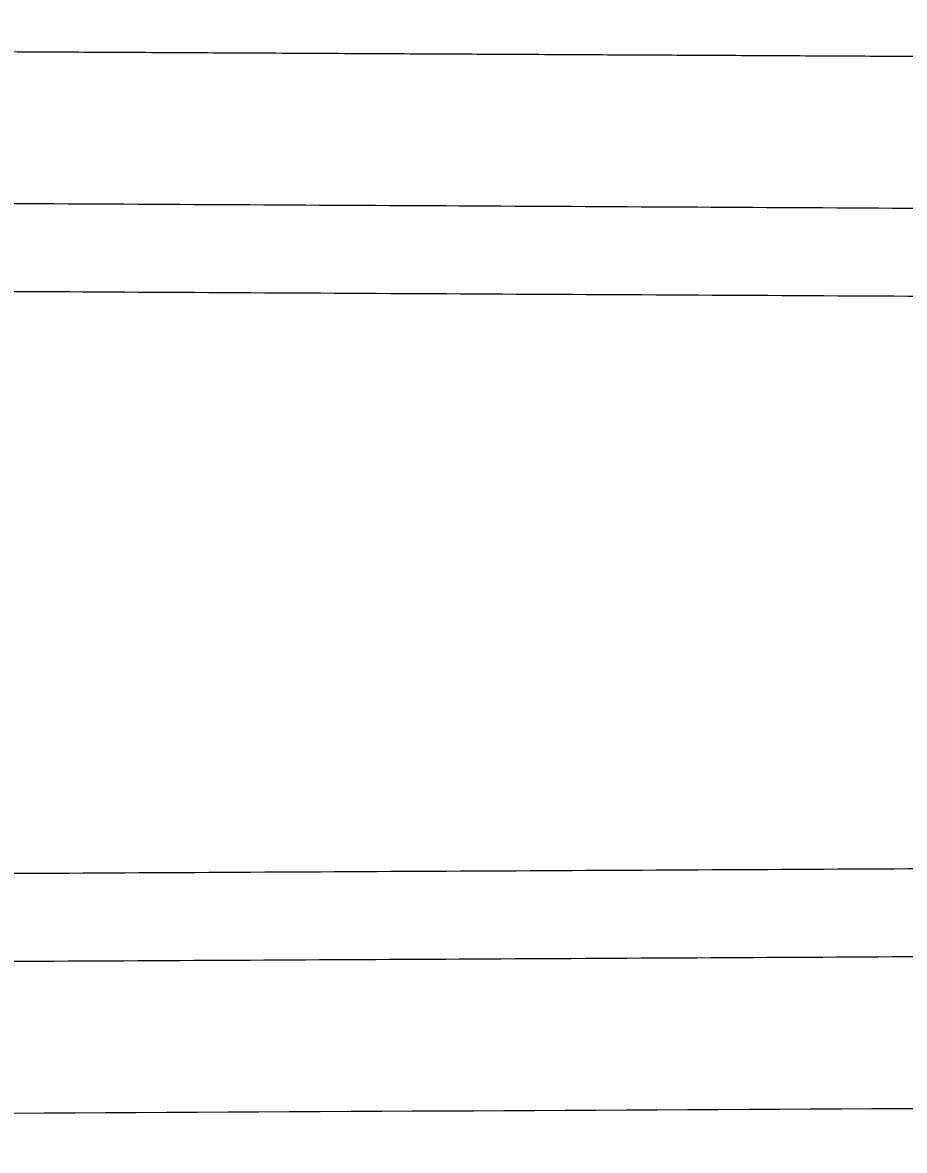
# Model space of a CAD drawing. Header units: millimetres. Extents: x 15137 to 17513, y -10160 to -6800.
# Drawn here: x 16306.02 to 16311.03, y -7768.97 to -7762.56 of the extents above; entities that cross this region are included whole.
import ezdxf

# ---------------------------------------------------------------- set-up
doc = ezdxf.new("R2010")
doc.units = ezdxf.units.MM
doc.styles.add('ARIAL', font='arial.ttf')
doc.dimstyles.get("Standard").update_dxf_attribs({"dimtxt": 15, "dimasz": 15, "dimexe": 0.18, "dimexo": 0.0625, "dimgap": 4, "dimtad": 0, "dimdec": 1, "dimdsep": 46, "dimtxsty": 'ARIAL', "dimcen": 0, "dimclrd": 5, "dimclre": 5, "dimclrt": 5, "dimadec": 0, "dimazin": 0, "dimtfac": 1, "dimtdec": 1, "dimtofl": 0, "dimtmove": 0, "dimatfit": 3, "dimfxl": 1, "dimtolj": 1, "dimtzin": 0, "dimarcsym": 0})

# ---------------------------------------------------------------- blocks, each defined once
blk = doc.blocks.new('*D83')
at = {"color": 5, "lineweight": -2, "transparency": 16777216}
for p, q in [((16291.6134, -7743.337), (16345.0284, -7743.337)), ((16344.8484, -7758.337), (16344.8484, -7773.15)), ((16291.6134, -7788.15), (16345.0284, -7788.15)), ((16344.8484, -7788.15), (16344.8484, -7803.15))]:
    blk.add_line(p, q, dxfattribs=at)
at = {"color": 5, "transparency": 16777216}
for points in [[(16342.3484, -7758.337), (16347.3484, -7758.337), (16344.8484, -7743.337)], [(16342.3484, -7773.15), (16347.3484, -7773.15), (16344.8484, -7788.15)]]:
    blk.add_solid(points, dxfattribs=at)
at = {"layer": 'Defpoints', "color": 0, "transparency": 16777216}
for p in [(16291.5509, -7743.337), (16291.5509, -7788.15), (16344.8484, -7788.15)]:
    blk.add_point(p, dxfattribs=at)
at = {"color": 5, "transparency": 16777216, "insert": (16344.8484, -7826.9488), "char_height": 15, "attachment_point": 5, "rotation": 90, "style": 'ARIAL'}
blk.add_mtext('\\A1;44.8', dxfattribs=at)

msp = doc.modelspace()

# ---------------------------------------------------------------- linework, layer by layer
at = {"linetype": 'Continuous', "lineweight": 13}
msp.add_rational_spline([(16293.2478, -7762.6618), (16294.3095, -7762.6672), (16295.3712, -7762.6726), (16298.8984, -7762.6905), (16301.3639, -7762.703), (16306.1181, -7762.7271), (16308.4067, -7762.7387), (16312.3139, -7762.7585), (16313.9324, -7762.7667), (16315.5509, -7762.7749)], [1, 1.04491792841, 1.09185347711, 1.14089727342, 1.14089727342, 1.14089727342, 1.14089727342, 1.09185347711, 1.04491792841, 1], degree=3, knots=[0, 0, 0, 0, 0.142809, 0.142809, 0.474447, 0.474447, 0.782292, 0.782292, 1, 1, 1, 1], dxfattribs=at)
at = {"linetype": 'Continuous', "lineweight": 18}
for points in [[(16313.5866, -7763.6306), (16293.2467, -7763.5241)], [(16293.2467, -7767.9629), (16313.5866, -7767.8564)]]:
    msp.add_open_spline(points, degree=1, dxfattribs=at)
at = {"linetype": 'Continuous', "lineweight": 13}
for points, degree in [([(16313.5936, -7764.1306), (16293.2495, -7764.0241)], 1), ([(16293.2495, -7767.4629), (16313.5936, -7767.3564)], 1), ([(16315.5509, -7768.7121), (16308.1165, -7768.7498), (16300.6821, -7768.7875), (16293.2478, -7768.8252)], 3)]:
    msp.add_open_spline(points, degree=degree, dxfattribs=at)

# ---------------------------------------------------------------- dimensions: what is measured, and where the dimension line sits
dim = msp.add_linear_dim(base=(16344.8484, -7788.15), p1=(16291.5509, -7743.337), p2=(16291.5509, -7788.15), angle=90, dimstyle='Standard', override={"dimtfillclr": 7})
dim.commit()
dim.dimension.update_dxf_attribs({"geometry": '*D83', "text_midpoint": (16344.8484, -7826.9488)})

doc.saveas('drawing.dxf')
